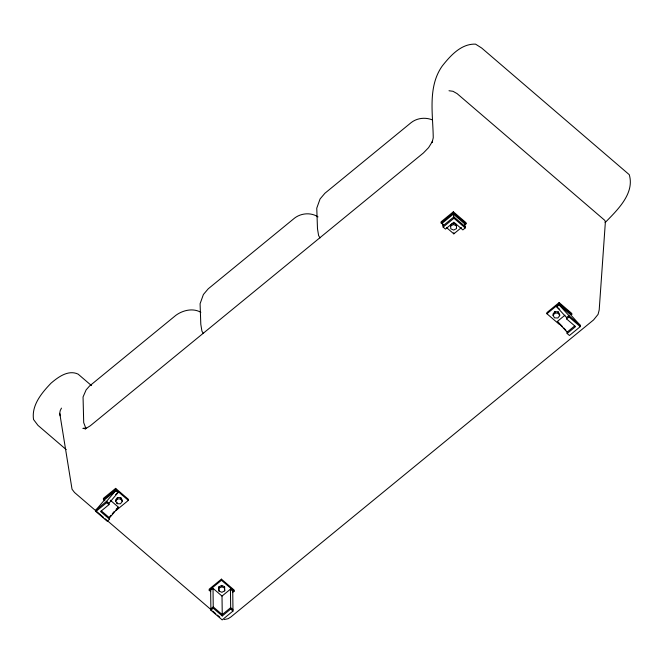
<?xml version="1.0" encoding="UTF-8"?>
<svg xmlns="http://www.w3.org/2000/svg" width="664" height="664" viewBox="0 0 664 664"><rect width="100%" height="100%" fill="white"/><g stroke="black" fill="none" stroke-linecap="round" stroke-linejoin="round"><path stroke-width="1" d="M448.997 90.744L452.972 91.292L457.081 93.607L604.663 220.257L605.402 221.56L599.194 309.963L598.065 314.379L593.566 319.932L230.815 617.022L228.101 618.715L224.125 619.553M103.559 517.422L74.517 492.489L72.036 489.227L59.752 413.332L60.208 410.626L61.47 408.119M605.402 221.56L605.17 222.548C617.097 210.289 634.917 193.564 629.256 174.673L481.674 48.024L475.557 44.139C461.239 43.575 450.458 55.66 442.299 65.935C427.5 86.727 432.994 114.133 433.243 137.83L432.115 142.395L432.571 141.2L428.595 147.632L423.424 152.961L90.271 425.807L85.017 429.019L86.552 428.172L82.917 428.388L85.067 428.438M122.292 501.478L120.466 503.818L117.154 503.669L115.685 501.187L115.636 499.834L117.478 497.494L120.79 497.643L122.251 500.116L122.292 501.478L120.84 499.004L120.79 497.643M554.863 311.673L553.037 314.014L553.079 315.375L554.54 317.849L557.851 317.998L559.694 315.657L559.644 314.304L558.175 311.823L554.863 311.673L554.905 313.034L553.079 315.375M115.685 501.187L117.528 498.855L117.478 497.494M95.823 510.151L104.846 499.544L115.652 490.688L117.96 492.671L108.938 503.279L108.987 504.64L100.571 511.529L109.552 519.24L107.161 521.198L95.873 511.512L95.823 510.151L106.63 501.295L115.652 490.688M109.054 517.571L110.979 515.297M112.274 513.778L114.208 511.504M109.552 519.24L109.51 517.887L118.524 507.279L110.29 500.208M116.109 510.417L128.359 500.39L128.318 499.253L115.636 488.372L103.385 498.398L103.426 499.536L104.92 500.814M464.534 225.071L466.062 223.809L466.02 222.681L453.338 211.799L441.095 221.826L441.128 222.963L443.369 224.88M103.426 499.536L115.677 489.501L115.636 488.372M441.128 222.963L453.379 212.928L453.338 211.799M453.354 214.115L442.548 222.971L443.137 227.105L445.444 229.088L453.861 222.191L462.849 229.902L465.232 227.943L464.651 223.809L453.354 214.115L453.944 218.257L465.232 227.943M443.087 225.743L453.894 216.896L465.19 226.582M115.66 494.547L117.96 492.671M95.873 511.512L106.68 502.656L106.63 501.295L108.938 503.279M443.137 227.105L453.944 218.257M116.134 509.23L118.524 507.279M446.357 227.445L453.811 233.844L461.472 227.578M232.624 592.421L234.151 591.168L234.11 590.039L221.427 579.157L209.177 589.184L209.218 590.321L210.712 591.599M559.13 302.577L559.171 303.714L571.853 314.595L571.812 313.466L559.13 302.577L546.887 312.611L546.92 313.74L559.603 324.63M209.218 590.321L221.469 580.286L221.427 579.157M546.92 313.74L559.171 303.714M222.008 596.081L213.028 588.37L210.637 590.321L210.886 610.208L222.183 619.902L232.989 611.046L232.74 591.168L230.433 589.184L222.008 596.081L222.266 615.96L230.682 609.071L230.433 589.184M567.139 333.519L575.555 326.622L566.566 318.911L566.516 317.55L556.756 306.859L559.146 304.901L570.442 314.587L580.203 325.285L580.253 326.647L569.446 335.494L567.139 333.519L567.089 332.158L557.328 321.459L564.981 315.192M210.837 608.846L213.227 606.888L213.028 588.37M566.516 317.55L568.907 315.591L580.203 325.285M210.886 610.208L213.277 608.249L213.227 606.888L222.216 614.607L230.632 607.709L232.939 609.685M566.566 318.911L568.957 316.952L568.907 315.591L559.146 304.901M567.089 332.158L574.742 325.891M453.446 223.17L450.624 224.656L450.765 228.798L453.686 230.076L456.517 228.599L456.367 224.457L453.446 223.17L453.495 224.532L456.417 225.818L456.367 224.457M450.665 226.017L453.495 224.532M218.962 591.035L218.821 586.893L221.643 585.416L224.565 586.694L224.714 590.836L221.884 592.321L218.962 591.035L218.912 589.673M224.565 586.694L224.615 588.055L221.693 586.777L218.863 588.254L218.821 586.893M554.905 313.034L558.225 313.184L559.694 315.657M117.528 498.855L120.84 499.004M432.38 119.91C425.458 117.08 417.249 117.935 411.282 122.516L324.928 193.241L320.073 198.951L316.761 208.172L317.483 228.707L318.596 235.512L320.007 237.919M200.843 312.312C193.017 307.781 182.899 310.204 175.902 315.292L89.549 386.008L86.121 389.884L83.05 396.981L83.705 422.611L85.523 427.483M318.014 216.912C311.034 212.223 301.199 213.044 294.6 218.082L208.247 288.798L203.392 294.509L200.088 303.738L200.802 324.264L201.914 331.07L203.325 333.477M453.379 212.928L466.062 223.809M568.957 316.952L580.253 326.647M556.756 306.859L559.752 309.424M557.328 321.459L562.425 326.497M91.483 385.601L78.103 374.114C68.309 369.549 58.266 377.003 51.062 383.145C41.832 392.764 31.341 405.239 33.549 419.523L37.956 425.358L66.217 449.611M115.677 489.501L128.359 500.39M221.469 580.286L234.151 591.168M106.68 502.656L108.987 504.64M230.682 609.071L232.989 611.046M101.268 510.815L109.51 517.887M213.277 608.249L222.266 615.96M105.128 518.767L211.11 609.71M212.679 611.063L215.825 613.752M217.394 615.105L219.751 617.122M563.819 328.024L565.911 330.315M59.752 413.332L60.192 415.797M558.175 311.823L558.225 313.184M453.778 232.715L453.811 233.844M224.664 589.474L224.714 590.836M221.643 585.416L221.693 586.777M117.105 502.308L117.154 503.669"/></g></svg>
